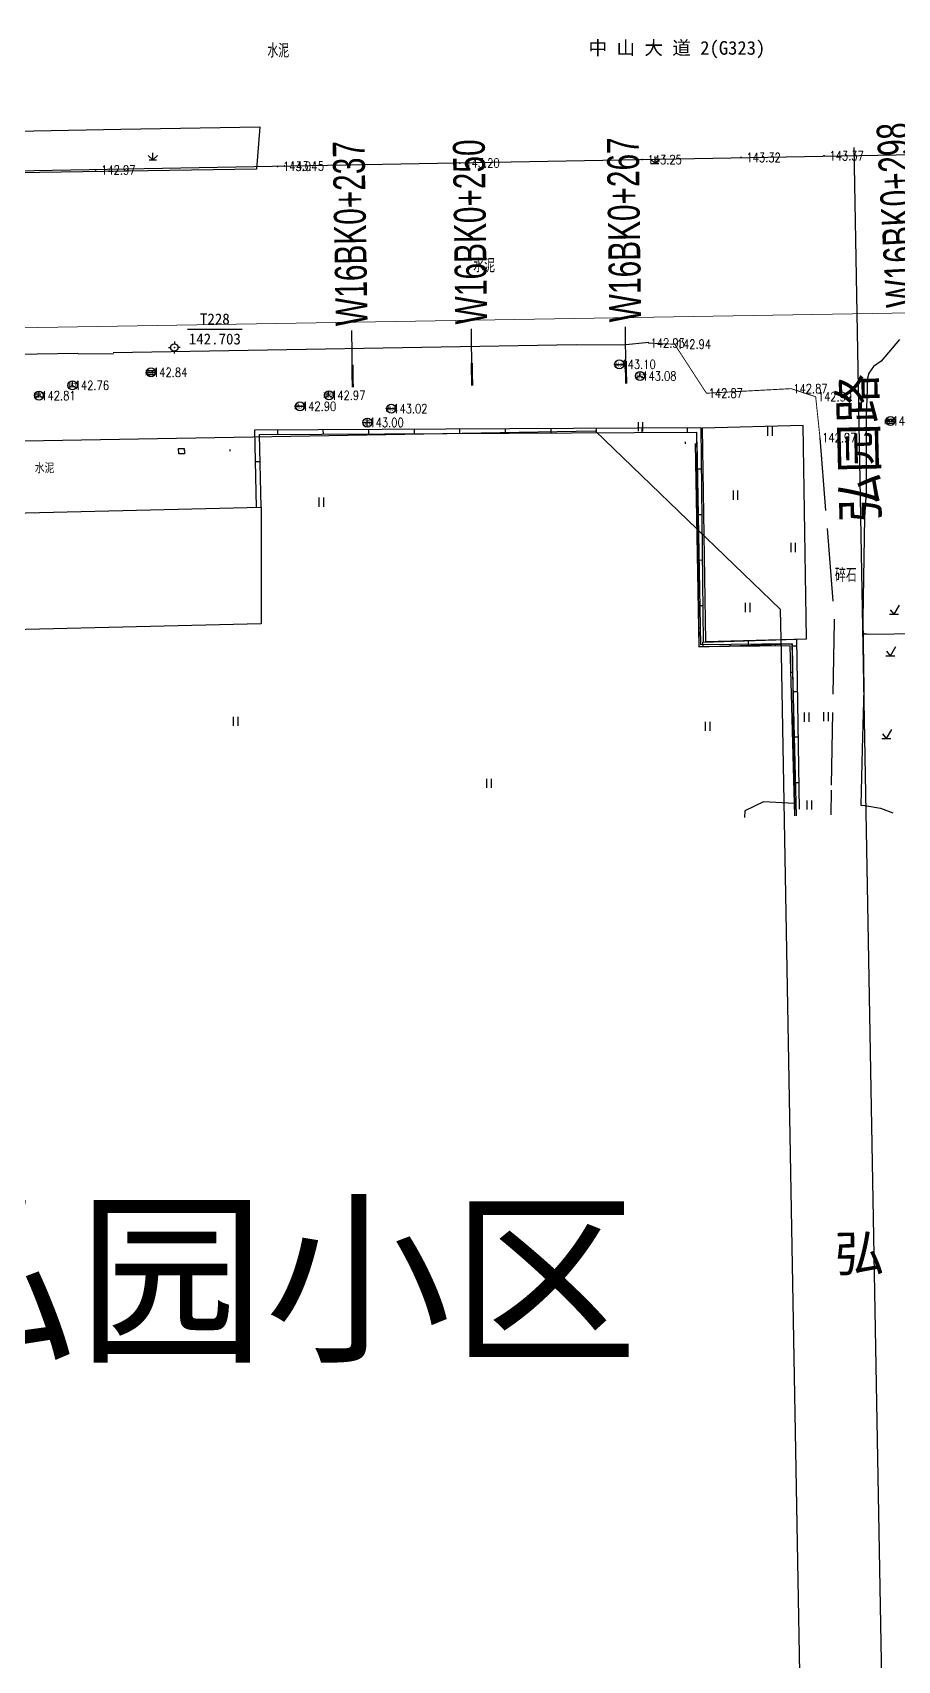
# Model space of a CAD drawing. Extents: x 529262 to 576451, y 2694391 to 2717535.
# Drawn here: x 564978.3 to 565073.3, y 2709490 to 2709668.8 of the extents above; entities that cross this region are included whole.
import ezdxf
from ezdxf.enums import TextEntityAlignment as Align
from ezdxf.xclip import XClip

# ---------------------------------------------------------------- set-up
doc = ezdxf.new("R2010")
doc.units = 0
doc.header["$XCLIPFRAME"] = 0
doc.linetypes.add('X2', pattern=[10, 8, -2])
for name, color, linetype in [('a红线图', 1, 'Continuous'), ('COMPONENT', 8, 'Continuous'), ('DLSS', 4, 'Continuous'), ('DMTZ', 8, 'Continuous'), ('GCD', 8, 'Continuous'), ('GXYZ', 8, 'Continuous'), ('JMD', 8, 'Continuous'), ('KZD', 8, 'Continuous'), ('PP-COM', 7, 'Continuous'), ('RD-中线', 40, 'Continuous'), ('RD-红线', 7, 'Continuous'), ('RD-路名', 7, 'Continuous'), ('ZBTZ', 8, 'Continuous'), ('ZJ', 7, 'Continuous'), ('地块名称', 1, 'Continuous'), ('桩号标注_W16-', 7, 'Continuous')]:
    doc.layers.add(name, color=color, linetype=linetype)
doc.styles.add('HZ', font='rs.shx', dxfattribs={"width": 0.8, "bigfont": 'hztxt.shx'})
doc.styles.add('JieTuHzTxt', font='smsim.shx', dxfattribs={"width": 0.7, "bigfont": 'smfs.shx'})
doc.styles.get("Standard").update_dxf_attribs({"font": '', "height": 2.5, "bigfont": 'smfs.shx'})
doc.styles.add('宋体', font='', dxfattribs={"width": 0.75})
doc.styles.add('等线体', font='simhei.ttf')
doc.styles.add('黑体', font='simhei.ttf')
doc.styles.get('Standard').set_extended_font_data('FangSong_GB2312')
doc.styles.get('宋体').set_extended_font_data('SimSun')
doc.linetypes.add('10421', pattern='A,2,[150,AAA.SHX,S=0.5,R=0,X=0,Y=0.5],1e-11', length=2)
doc.linetypes.add('1161', pattern='A,0,[149,AAA.SHX,S=0.15,R=0,X=0,Y=0],-1.6', length=1.6)

# ---------------------------------------------------------------- blocks, each defined once
blk = doc.blocks.new('A$C19FD0107')
at = {"layer": 'RD-中线', "color": 8, "linetype": 'Continuous'}
blk.add_lwpolyline([(-5280.17, 15276.46), (-7574.88, 15234.77, -0.04855), (-7632.83, 15239.35), (-9762.37, 15617.81)], format="xyb", dxfattribs=at)
at = {"layer": 'RD-中线', "color": 8, "linetype": 'Continuous', "flags": 128}
blk.add_lwpolyline([(-5919.17, 14695.76), (-5929.45, 15265.56)], dxfattribs=at)
at = {"layer": 'RD-红线', "color": 8, "linetype": 'Continuous', "flags": 128}
for points in [[(-6225.27, 15229.78), (-5957.89, 15234.46)], [(-5933.6, 14996.26), (-5937.45, 15209.95), (-5937.54, 15214.82)]]:
    blk.add_lwpolyline(points, dxfattribs=at)
at = {"layer": 'RD-红线', "color": 8, "linetype": 'Continuous'}
blk.add_lwpolyline([(-5937.54, 15214.82), (-5957.89, 15234.46, 0.414054)], format="xyb", dxfattribs=at)
blk = doc.blocks.new('GC200')
at = {"linetype": 'Continuous', "const_width": 0.2, "flags": 128}
blk.add_lwpolyline([(-0.1, 0, 1), (0.1, 0, 1)], format="xyb", close=True, dxfattribs=at)
blk = doc.blocks.new('gc121')
at = {"color": 8}
for p, q in [((-0.5, -1), (-0.5, 1)), ((0.5, -1), (0.5, 1))]:
    blk.add_line(p, q, dxfattribs=at)
blk = doc.blocks.new('gc123')
at = {"color": 8}
for p, q in [((-1, 0), (1, 0)), ((0, 0), (-0.8, 1)), ((0, 0), (1.2, 2))]:
    blk.add_line(p, q, dxfattribs=at)
blk = doc.blocks.new('gc124')
at = {"color": 8}
for p, q in [((-1, 1), (0, 0)), ((-0.8, 0), (0.8, 0)), ((0, 0), (0, 1.6)), ((0, 0), (1, 1))]:
    blk.add_line(p, q, dxfattribs=at)
blk = doc.blocks.new('gc116')
at = {"color": 8}
for p, q in [((-1.3, 0), (-0.8, 0)), ((0, 1.3), (0, 0.8)), ((1.3, 0), (0.8, 0)), ((0, -1.3), (0, -0.8))]:
    blk.add_line(p, q, dxfattribs=at)
blk.add_circle((0, 0), 0.8, dxfattribs=at)
blk.add_point((0, 0), dxfattribs=at)
blk = doc.blocks.new('gcbj0101')
blk.add_line((-1, 0), (1, 0))
blk.add_circle((0, 0), 1)
blk = doc.blocks.new('gcbj0102')
for p, q in [((-1, 0), (1, 0)), ((0, -1), (0, 1))]:
    blk.add_line(p, q)
blk.add_circle((0, 0), 1)
blk = doc.blocks.new('gcbj0103')
for p, q in [((-1, 0), (1, 0)), ((-0.9, 0.43), (0.9, 0.43)), ((-0.88, -0.47), (0.88, -0.47))]:
    blk.add_line(p, q)
blk.add_circle((0, 0), 1)
blk = doc.blocks.new('gcbj0107')
for q in [(-0.87, -0.5), (0, 1), (0.87, -0.5)]:
    blk.add_line((0, 0), q)
blk.add_circle((0, 0), 1)

msp = doc.modelspace()

# ---------------------------------------------------------------- linework, layer by layer
at = {"layer": 'a红线图', "color": 8, "linetype": 'Continuous', "lineweight": 0, "flags": 128}
msp.add_lwpolyline([(564727.349, 2709632.223), (566623.018, 2709663.858)], dxfattribs=at)
msp.add_lwpolyline([(564727.349, 2709632.223), (566623.018, 2709663.858)], dxfattribs=at)
at = {"layer": 'DLSS', "linetype": 'Continuous', "flags": 128}
msp.add_lwpolyline([(564940.207, 2709657.263), (564988.017, 2709658.204), (565003.293, 2709658.445), (565002.92, 2709653.805), (564969.507, 2709653.291), (564968.985, 2709648.516), (564939.689, 2709649.299)], dxfattribs=at)
at = {"layer": 'DLSS', "linetype": 'Continuous', "elevation": 143.087, "flags": 128}
for points in [[(565045.982, 2709634.766), (565043.102, 2709634.467), (565038.018, 2709634.501), (564987.188, 2709633.632)], [(564983.294, 2709633.566), (564938.615, 2709632.802)]]:
    msp.add_lwpolyline(points, dxfattribs=at)
at = {"layer": 'DLSS', "linetype": 'Continuous', "const_width": 0.1, "flags": 128}
msp.add_lwpolyline([(565045.944, 2709634.693), (565048.823, 2709634.57), (565052.316, 2709629.187), (565061.611, 2709629.69), (565064.311, 2709628.802), (565064.785, 2709624.29)], dxfattribs=at)
msp.add_lwpolyline([(565045.944, 2709634.693), (565048.823, 2709634.57), (565052.316, 2709629.187), (565061.611, 2709629.69), (565064.311, 2709628.802), (565064.785, 2709624.29)], dxfattribs=at)
at = {"layer": 'DLSS', "linetype": 'X2'}
msp.add_lwpolyline([(565064.785, 2709624.29), (565066.358, 2709604.122), (565066.012, 2709585.567), (565065.993, 2709582.884)], dxfattribs=at)
at = {"layer": 'DMTZ', "linetype": '10421', "flags": 128}
for points, elevation in [([(565073.497, 2709635.103), (565071.515, 2709632.722), (565070.678, 2709632.119), (565070.142, 2709631.382), (565069.96, 2709630.679), (565069.979, 2709629.621), (565069.851, 2709626.613), (565069.865, 2709618.336), (565069.69, 2709615.577), (565069.502, 2709604.386), (565069.581, 2709596.685), (565069.414, 2709590.09), (565069.276, 2709583.941)], 142.555), ([(565069.276, 2709583.941), (565069.705, 2709583.894), (565071.416, 2709583.61), (565072.775, 2709583.092)], 143.935)]:
    msp.add_lwpolyline(points, dxfattribs=dict(at, elevation=elevation))
at = {"layer": 'JMD', "linetype": 'Continuous'}
for p, q in [((565005.255, 2709624.67), (565005.253, 2709625.17)), ((565010.255, 2709624.696), (565010.253, 2709625.196)), ((565015.255, 2709624.721), (565015.253, 2709625.221)), ((565020.255, 2709624.746), (565020.253, 2709625.246)), ((565025.255, 2709624.772), (565025.253, 2709625.272)), ((565030.255, 2709624.797), (565030.253, 2709625.297)), ((565035.255, 2709624.823), (565035.253, 2709625.323)), ((565040.255, 2709624.848), (565040.252, 2709625.348)), ((565045.255, 2709624.874), (565045.252, 2709625.374)), ((565050.255, 2709624.899), (565050.252, 2709625.399)), ((564994.994, 2709622.927), (564994.997, 2709622.727)), ((564999.993, 2709623.01), (564999.997, 2709622.81)), ((565049.986, 2709623.842), (565049.99, 2709623.642)), ((565051.308, 2709623.363, 143.935), (565051.108, 2709623.359, 143.935)), ((565003.324, 2709621.658), (565002.824, 2709621.647)), ((565051.26, 2709620.864), (565051.76, 2709620.87)), ((565051.398, 2709618.364, 143.935), (565051.198, 2709618.36, 143.935)), ((565051.316, 2709615.864), (565051.816, 2709615.87)), ((565051.487, 2709613.364, 143.935), (565051.287, 2709613.361, 143.935)), ((565051.373, 2709610.865), (565051.873, 2709610.87)), ((565051.576, 2709608.365, 143.935), (565051.376, 2709608.362, 143.935)), ((565051.429, 2709605.865), (565051.929, 2709605.871)), ((565051.665, 2709603.366, 143.935), (565051.466, 2709603.362, 143.935)), ((565051.955, 2709601.354), (565051.939, 2709601.854)), ((565054.874, 2709601.578, 143.935), (565054.876, 2709601.378, 143.935)), ((565056.952, 2709601.508), (565056.937, 2709602.008)), ((565059.874, 2709601.634, 143.935), (565059.876, 2709601.434, 143.935)), ((565061.723, 2709601.425), (565062.223, 2709601.432)), ((565061.801, 2709598.502, 143.935), (565061.602, 2709598.497, 143.935)), ((565061.798, 2709596.425), (565062.298, 2709596.433)), ((565061.931, 2709593.504, 143.935), (565061.731, 2709593.499, 143.935)), ((565061.873, 2709591.426), (565062.373, 2709591.433)), ((565062.061, 2709588.506, 143.935), (565061.861, 2709588.5, 143.935)), ((565061.948, 2709586.426), (565062.448, 2709586.434)), ((565062.191, 2709583.507, 143.935), (565061.991, 2709583.502, 143.935))]:
    msp.add_line(p, q, dxfattribs=at)
at = {"layer": 'JMD', "linetype": 'Continuous', "flags": 128}
for points in [[(565051.861, 2709625.343), (565052.23, 2709601.902), (565063.292, 2709602.197), (565062.923, 2709625.638)], [(564994.991, 2709623.109), (564995.002, 2709622.522), (564994.377, 2709622.511), (564994.366, 2709623.098)], [(564953.23, 2709615.462), (565003.434, 2709616.659), (565003.434, 2709603.861), (564953.23, 2709602.664)]]:
    msp.add_lwpolyline(points, close=True, dxfattribs=at)
for points in [[(565002.934, 2709616.648), (565002.747, 2709625.157), (565051.709, 2709625.407), (565051.974, 2709601.855), (565062.212, 2709602.171), (565062.491, 2709583.51)], [(565003.434, 2709616.659), (565003.258, 2709624.66), (565051.215, 2709624.904), (565051.48, 2709601.34), (565061.719, 2709601.655), (565061.991, 2709583.502)]]:
    msp.add_lwpolyline(points, dxfattribs=at)
at = {"layer": 'JMD', "linetype": 'Continuous', "elevation": 143.935, "flags": 128}
for points in [[(565062.211, 2709582.769), (565061.719, 2709601.655), (565051.698, 2709601.542), (565051.3, 2709623.864)], [(565062.011, 2709582.763), (565061.525, 2709601.453), (565051.502, 2709601.34), (565051.103, 2709623.661)]]:
    msp.add_lwpolyline(points, dxfattribs=at)
at = {"layer": 'KZD', "linetype": 'Continuous'}
msp.add_line((564995.345, 2709636.236), (565001.345, 2709636.236), dxfattribs=at)
at = {"layer": 'ZBTZ', "linetype": '1161', "flags": 128}
for points, elevation in [([(564983.321, 2709633.504), (564987.228, 2709633.551)], 142.651), ([(565061.975, 2709584.136), (565058.587, 2709584.313), (565056.518, 2709583.324), (565056.486, 2709582.594)], 143.935)]:
    msp.add_lwpolyline(points, dxfattribs=dict(at, elevation=elevation))
at = {"layer": 'ZBTZ', "linetype": '1161'}
msp.add_lwpolyline([(565069.455, 2709602.833), (565070.142, 2709602.737)], dxfattribs=at)
at = {"layer": 'ZBTZ', "linetype": 'Continuous'}
msp.add_lwpolyline([(565069.519, 2709602.731), (565076.307, 2709602.797), (565084.676, 2709602), (565092.904, 2709601.04)], dxfattribs=at)
at = {"layer": '桩号标注_W16-'}
for p, q in [((565043.482, 2709631.491), (565043.414, 2709636.49)), ((565013.463, 2709631.081), (565013.378, 2709636.08)), ((565026.573, 2709631.26), (565026.505, 2709636.259))]:
    msp.add_line(p, q, dxfattribs=at)
at = {"layer": '桩号标注_W16-', "const_width": 0.25}
for points in [[(565043.465, 2709632.741), (565043.499, 2709630.241)], [(565013.442, 2709632.331), (565013.485, 2709629.831)], [(565026.556, 2709632.51), (565026.59, 2709630.01)]]:
    msp.add_lwpolyline(points, dxfattribs=at)

# ---------------------------------------------------------------- block references
at = {"layer": 'COMPONENT', "linetype": 'Continuous', "xscale": 0.5, "yscale": 0.5}
for name, p in [('gcbj0101', (565042.762, 2709632.358)), ('gcbj0103', (564991.33, 2709631.477)), ('gcbj0107', (565045.029, 2709631.079)), ('gcbj0107', (564979.047, 2709628.923)), ('gcbj0107', (564982.715, 2709630.042)), ('gcbj0107', (565010.866, 2709628.953)), ('gcbj0101', (565007.683, 2709627.754)), ('gcbj0101', (565017.708, 2709627.496)), ('gcbj0102', (565015.075, 2709625.964)), ('gcbj0103', (565072.522, 2709626.134))]:
    msp.add_blockref(name, p, dxfattribs=at)
at = {"layer": 'GCD', "linetype": 'Continuous'}
ref = msp.add_blockref('GC200', (565005.222, 2709654.102, 143.041), dxfattribs=dict(at, xscale=0.5, yscale=0.5, zscale=0.5))
ref.add_attrib('height', '143.04', dxfattribs={"linetype": 'Continuous', "height": 1, "style": 'HZ', "width": 0.8}).set_placement((565005.822, 2709654.102, 143.041), align=Align.MIDDLE_LEFT)
ref = msp.add_blockref('GC200', (565005.964, 2709654.144, 143.149), dxfattribs=dict(at, xscale=0.5, yscale=0.5, zscale=0.5))
ref.add_attrib('height', '143.15', dxfattribs={"linetype": 'Continuous', "height": 1, "style": 'HZ', "width": 0.8}).set_placement((565006.564, 2709654.144, 143.149), align=Align.MIDDLE_LEFT)
ref = msp.add_blockref('GC200', (565025.242, 2709654.474, 143.2), dxfattribs=dict(at, xscale=0.5, yscale=0.5, zscale=0.5))
ref.add_attrib('height', '143.20', dxfattribs={"linetype": 'Continuous', "height": 1, "style": 'HZ', "width": 0.8}).set_placement((565025.842, 2709654.474, 143.2), align=Align.MIDDLE_LEFT)
ref = msp.add_blockref('GC200', (565045.248, 2709654.851, 143.25), dxfattribs=dict(at, xscale=0.5, yscale=0.5, zscale=0.5))
ref.add_attrib('height', '143.25', dxfattribs={"linetype": 'Continuous', "height": 1, "style": 'HZ', "width": 0.8}).set_placement((565045.848, 2709654.851, 143.25), align=Align.MIDDLE_LEFT)
ref = msp.add_blockref('GC200', (565056.114, 2709655.076, 143.315), dxfattribs=dict(at, xscale=0.5, yscale=0.5, zscale=0.5))
ref.add_attrib('height', '143.32', dxfattribs={"linetype": 'Continuous', "height": 1, "style": 'HZ', "width": 0.8}).set_placement((565056.714, 2709655.076, 143.315), align=Align.MIDDLE_LEFT)
ref = msp.add_blockref('GC200', (565065.226, 2709655.266, 143.37), dxfattribs=dict(at, xscale=0.5, yscale=0.5, zscale=0.5))
ref.add_attrib('height', '143.37', dxfattribs={"linetype": 'Continuous', "height": 1, "style": 'HZ', "width": 0.8}).set_placement((565065.826, 2709655.266, 143.37), align=Align.MIDDLE_LEFT)
ref = msp.add_blockref('GC200', (564985.261, 2709653.711, 142.97), dxfattribs=dict(at, xscale=0.5, yscale=0.5, zscale=0.5))
ref.add_attrib('height', '142.97', dxfattribs={"linetype": 'Continuous', "height": 1, "style": 'HZ', "width": 0.8}).set_placement((564985.861, 2709653.711, 142.97), align=Align.MIDDLE_LEFT)
ref = msp.add_blockref('GC200', (565045.94, 2709634.696, 142.93), dxfattribs=dict(at, xscale=0.1999999999534339, yscale=0.1999999999534339, zscale=0.1999999999534339))
ref.add_attrib('height', '142.93', dxfattribs={"linetype": 'Continuous', "height": 1, "style": 'HZ', "width": 0.8}).set_placement((565046.18, 2709634.696, 142.93), align=Align.MIDDLE_LEFT)
ref = msp.add_blockref('GC200', (565045.94, 2709634.696, 142.93), dxfattribs=dict(at, xscale=0.1999999999534339, yscale=0.1999999999534339, zscale=0.1999999999534339))
ref.add_attrib('height', '142.93', dxfattribs={"linetype": 'Continuous', "height": 1, "style": 'HZ', "width": 0.8}).set_placement((565046.18, 2709634.696, 142.93), align=Align.MIDDLE_LEFT)
ref = msp.add_blockref('GC200', (565048.819, 2709634.573, 142.941), dxfattribs=dict(at, xscale=0.1999999999534339, yscale=0.1999999999534339, zscale=0.1999999999534339))
ref.add_attrib('height', '142.94', dxfattribs={"linetype": 'Continuous', "height": 1, "style": 'HZ', "width": 0.8}).set_placement((565049.059, 2709634.573, 142.941), align=Align.MIDDLE_LEFT)
ref = msp.add_blockref('GC200', (565048.819, 2709634.573, 142.941), dxfattribs=dict(at, xscale=0.1999999999534339, yscale=0.1999999999534339, zscale=0.1999999999534339))
ref.add_attrib('height', '142.94', dxfattribs={"linetype": 'Continuous', "height": 1, "style": 'HZ', "width": 0.8}).set_placement((565049.059, 2709634.573, 142.941), align=Align.MIDDLE_LEFT)
ref = msp.add_blockref('GC200', (565042.737, 2709632.363, 143.103), dxfattribs=dict(at, xscale=0.1999999999534339, yscale=0.1999999999534339, zscale=0.1999999999534339))
ref.add_attrib('height', '143.10', dxfattribs={"linetype": 'Continuous', "height": 1, "style": 'HZ', "width": 0.8}).set_placement((565042.977, 2709632.363, 143.103), align=Align.MIDDLE_LEFT)
ref = msp.add_blockref('GC200', (565042.737, 2709632.363, 143.103), dxfattribs=dict(at, xscale=0.1999999999534339, yscale=0.1999999999534339, zscale=0.1999999999534339))
ref.add_attrib('height', '143.10', dxfattribs={"linetype": 'Continuous', "height": 1, "style": 'HZ', "width": 0.8}).set_placement((565042.977, 2709632.363, 143.103), align=Align.MIDDLE_LEFT)
ref = msp.add_blockref('GC200', (564991.31, 2709631.479, 142.84), dxfattribs=dict(at, xscale=0.1999999999534339, yscale=0.1999999999534339, zscale=0.1999999999534339))
ref.add_attrib('height', '142.84', dxfattribs={"linetype": 'Continuous', "height": 1, "style": 'HZ', "width": 0.8}).set_placement((564991.55, 2709631.479, 142.84), align=Align.MIDDLE_LEFT)
ref = msp.add_blockref('GC200', (564991.31, 2709631.479, 142.84), dxfattribs=dict(at, xscale=0.1999999999534339, yscale=0.1999999999534339, zscale=0.1999999999534339))
ref.add_attrib('height', '142.84', dxfattribs={"linetype": 'Continuous', "height": 1, "style": 'HZ', "width": 0.8}).set_placement((564991.55, 2709631.479, 142.84), align=Align.MIDDLE_LEFT)
ref = msp.add_blockref('GC200', (565045.023, 2709631.081, 143.076), dxfattribs=dict(at, xscale=0.1999999999534339, yscale=0.1999999999534339, zscale=0.1999999999534339))
ref.add_attrib('height', '143.08', dxfattribs={"linetype": 'Continuous', "height": 1, "style": 'HZ', "width": 0.8}).set_placement((565045.263, 2709631.081, 143.076), align=Align.MIDDLE_LEFT)
ref = msp.add_blockref('GC200', (565045.023, 2709631.081, 143.076), dxfattribs=dict(at, xscale=0.1999999999534339, yscale=0.1999999999534339, zscale=0.1999999999534339))
ref.add_attrib('height', '143.08', dxfattribs={"linetype": 'Continuous', "height": 1, "style": 'HZ', "width": 0.8}).set_placement((565045.263, 2709631.081, 143.076), align=Align.MIDDLE_LEFT)
ref = msp.add_blockref('GC200', (564979.04, 2709628.927, 142.813), dxfattribs=dict(at, xscale=0.1999999999534339, yscale=0.1999999999534339, zscale=0.1999999999534339))
ref.add_attrib('height', '142.81', dxfattribs={"linetype": 'Continuous', "height": 1, "style": 'HZ', "width": 0.8}).set_placement((564979.28, 2709628.927, 142.813), align=Align.MIDDLE_LEFT)
ref = msp.add_blockref('GC200', (564979.04, 2709628.927, 142.813), dxfattribs=dict(at, xscale=0.1999999999534339, yscale=0.1999999999534339, zscale=0.1999999999534339))
ref.add_attrib('height', '142.81', dxfattribs={"linetype": 'Continuous', "height": 1, "style": 'HZ', "width": 0.8}).set_placement((564979.28, 2709628.927, 142.813), align=Align.MIDDLE_LEFT)
ref = msp.add_blockref('GC200', (564982.713, 2709630.043, 142.757), dxfattribs=dict(at, xscale=0.1999999999534339, yscale=0.1999999999534339, zscale=0.1999999999534339))
ref.add_attrib('height', '142.76', dxfattribs={"linetype": 'Continuous', "height": 1, "style": 'HZ', "width": 0.8}).set_placement((564982.953, 2709630.043, 142.757), align=Align.MIDDLE_LEFT)
ref = msp.add_blockref('GC200', (564982.713, 2709630.043, 142.757), dxfattribs=dict(at, xscale=0.1999999999534339, yscale=0.1999999999534339, zscale=0.1999999999534339))
ref.add_attrib('height', '142.76', dxfattribs={"linetype": 'Continuous', "height": 1, "style": 'HZ', "width": 0.8}).set_placement((564982.953, 2709630.043, 142.757), align=Align.MIDDLE_LEFT)
ref = msp.add_blockref('GC200', (565010.861, 2709628.952, 142.969), dxfattribs=dict(at, xscale=0.1999999999534339, yscale=0.1999999999534339, zscale=0.1999999999534339))
ref.add_attrib('height', '142.97', dxfattribs={"linetype": 'Continuous', "height": 1, "style": 'HZ', "width": 0.8}).set_placement((565011.101, 2709628.952, 142.969), align=Align.MIDDLE_LEFT)
ref = msp.add_blockref('GC200', (565010.861, 2709628.952, 142.969), dxfattribs=dict(at, xscale=0.1999999999534339, yscale=0.1999999999534339, zscale=0.1999999999534339))
ref.add_attrib('height', '142.97', dxfattribs={"linetype": 'Continuous', "height": 1, "style": 'HZ', "width": 0.8}).set_placement((565011.101, 2709628.952, 142.969), align=Align.MIDDLE_LEFT)
ref = msp.add_blockref('GC200', (565052.312, 2709629.19, 142.87), dxfattribs=dict(at, xscale=0.1999999999534339, yscale=0.1999999999534339, zscale=0.1999999999534339))
ref.add_attrib('height', '142.87', dxfattribs={"linetype": 'Continuous', "height": 1, "style": 'HZ', "width": 0.8}).set_placement((565052.552, 2709629.19, 142.87), align=Align.MIDDLE_LEFT)
ref = msp.add_blockref('GC200', (565052.312, 2709629.19, 142.87), dxfattribs=dict(at, xscale=0.1999999999534339, yscale=0.1999999999534339, zscale=0.1999999999534339))
ref.add_attrib('height', '142.87', dxfattribs={"linetype": 'Continuous', "height": 1, "style": 'HZ', "width": 0.8}).set_placement((565052.552, 2709629.19, 142.87), align=Align.MIDDLE_LEFT)
ref = msp.add_blockref('GC200', (565061.607, 2709629.693, 142.869), dxfattribs=dict(at, xscale=0.1999999999534339, yscale=0.1999999999534339, zscale=0.1999999999534339))
ref.add_attrib('height', '142.87', dxfattribs={"linetype": 'Continuous', "height": 1, "style": 'HZ', "width": 0.8}).set_placement((565061.847, 2709629.693, 142.869), align=Align.MIDDLE_LEFT)
ref = msp.add_blockref('GC200', (565061.607, 2709629.693, 142.869), dxfattribs=dict(at, xscale=0.1999999999534339, yscale=0.1999999999534339, zscale=0.1999999999534339))
ref.add_attrib('height', '142.87', dxfattribs={"linetype": 'Continuous', "height": 1, "style": 'HZ', "width": 0.8}).set_placement((565061.847, 2709629.693, 142.869), align=Align.MIDDLE_LEFT)
ref = msp.add_blockref('GC200', (565064.307, 2709628.805, 142.987), dxfattribs=dict(at, xscale=0.1999999999534339, yscale=0.1999999999534339, zscale=0.1999999999534339))
ref.add_attrib('height', '142.99', dxfattribs={"linetype": 'Continuous', "height": 1, "style": 'HZ', "width": 0.8}).set_placement((565064.547, 2709628.805, 142.987), align=Align.MIDDLE_LEFT)
ref = msp.add_blockref('GC200', (565064.307, 2709628.805, 142.987), dxfattribs=dict(at, xscale=0.1999999999534339, yscale=0.1999999999534339, zscale=0.1999999999534339))
ref.add_attrib('height', '142.99', dxfattribs={"linetype": 'Continuous', "height": 1, "style": 'HZ', "width": 0.8}).set_placement((565064.547, 2709628.805, 142.987), align=Align.MIDDLE_LEFT)
ref = msp.add_blockref('GC200', (565007.661, 2709627.755, 142.899), dxfattribs=dict(at, xscale=0.1999999999534339, yscale=0.1999999999534339, zscale=0.1999999999534339))
ref.add_attrib('height', '142.90', dxfattribs={"linetype": 'Continuous', "height": 1, "style": 'HZ', "width": 0.8}).set_placement((565007.901, 2709627.755, 142.899), align=Align.MIDDLE_LEFT)
ref = msp.add_blockref('GC200', (565007.661, 2709627.755, 142.899), dxfattribs=dict(at, xscale=0.1999999999534339, yscale=0.1999999999534339, zscale=0.1999999999534339))
ref.add_attrib('height', '142.90', dxfattribs={"linetype": 'Continuous', "height": 1, "style": 'HZ', "width": 0.8}).set_placement((565007.901, 2709627.755, 142.899), align=Align.MIDDLE_LEFT)
ref = msp.add_blockref('GC200', (565017.685, 2709627.5, 143.021), dxfattribs=dict(at, xscale=0.1999999999534339, yscale=0.1999999999534339, zscale=0.1999999999534339))
ref.add_attrib('height', '143.02', dxfattribs={"linetype": 'Continuous', "height": 1, "style": 'HZ', "width": 0.8}).set_placement((565017.925, 2709627.5, 143.021), align=Align.MIDDLE_LEFT)
ref = msp.add_blockref('GC200', (565017.685, 2709627.5, 143.021), dxfattribs=dict(at, xscale=0.1999999999534339, yscale=0.1999999999534339, zscale=0.1999999999534339))
ref.add_attrib('height', '143.02', dxfattribs={"linetype": 'Continuous', "height": 1, "style": 'HZ', "width": 0.8}).set_placement((565017.925, 2709627.5, 143.021), align=Align.MIDDLE_LEFT)
ref = msp.add_blockref('GC200', (565015.068, 2709625.972, 142.999), dxfattribs=dict(at, xscale=0.1999999999534339, yscale=0.1999999999534339, zscale=0.1999999999534339))
ref.add_attrib('height', '143.00', dxfattribs={"linetype": 'Continuous', "height": 1, "style": 'HZ', "width": 0.8}).set_placement((565015.308, 2709625.972, 142.999), align=Align.MIDDLE_LEFT)
ref = msp.add_blockref('GC200', (565015.068, 2709625.972, 142.999), dxfattribs=dict(at, xscale=0.1999999999534339, yscale=0.1999999999534339, zscale=0.1999999999534339))
ref.add_attrib('height', '143.00', dxfattribs={"linetype": 'Continuous', "height": 1, "style": 'HZ', "width": 0.8}).set_placement((565015.308, 2709625.972, 142.999), align=Align.MIDDLE_LEFT)
ref = msp.add_blockref('GC200', (565072.503, 2709626.136, 142.968), dxfattribs=dict(at, xscale=0.1999999999534339, yscale=0.1999999999534339, zscale=0.1999999999534339))
ref.add_attrib('height', '142.97', dxfattribs={"linetype": 'Continuous', "height": 1, "style": 'HZ', "width": 0.8}).set_placement((565072.743, 2709626.136, 142.968), align=Align.MIDDLE_LEFT)
ref = msp.add_blockref('GC200', (565072.503, 2709626.136, 142.968), dxfattribs=dict(at, xscale=0.1999999999534339, yscale=0.1999999999534339, zscale=0.1999999999534339))
ref.add_attrib('height', '142.97', dxfattribs={"linetype": 'Continuous', "height": 1, "style": 'HZ', "width": 0.8}).set_placement((565072.743, 2709626.136, 142.968), align=Align.MIDDLE_LEFT)
ref = msp.add_blockref('GC200', (565064.781, 2709624.293, 142.971), dxfattribs=dict(at, xscale=0.1999999999534339, yscale=0.1999999999534339, zscale=0.1999999999534339))
ref.add_attrib('height', '142.97', dxfattribs={"linetype": 'Continuous', "height": 1, "style": 'HZ', "width": 0.8}).set_placement((565065.021, 2709624.293, 142.971), align=Align.MIDDLE_LEFT)
ref = msp.add_blockref('GC200', (565064.781, 2709624.293, 142.971), dxfattribs=dict(at, xscale=0.1999999999534339, yscale=0.1999999999534339, zscale=0.1999999999534339))
ref.add_attrib('height', '142.97', dxfattribs={"linetype": 'Continuous', "height": 1, "style": 'HZ', "width": 0.8}).set_placement((565065.021, 2709624.293, 142.971), align=Align.MIDDLE_LEFT)
at = {"layer": 'KZD', "linetype": 'Continuous', "xscale": 0.5, "yscale": 0.5, "zscale": 0.5}
msp.add_blockref('gc116', (564993.895, 2709634.207, 142.703), dxfattribs=at)
at = {"layer": 'PP-COM'}
ref = msp.add_blockref('A$C19FD0107', (570997.993, 2694390.603), dxfattribs=at)
XClip(ref).set_block_clipping_path([(-9366.4383134884, 14428.6043910822), (-3328.4480743363, 17452.7484863754)])
at = {"layer": 'ZBTZ', "linetype": 'Continuous', "xscale": 0.5, "yscale": 0.5}
for name, p in [('gc124', (564991.533, 2709654.807)), ('gc124', (565046.688, 2709654.404)), ('gc121', (565045.099, 2709625.508)), ('gc121', (565059.325, 2709625.002)), ('gc121', (565055.522, 2709617.988)), ('gc121', (565010.059, 2709617.223)), ('gc121', (565061.86, 2709612.242)), ('gc121', (565056.874, 2709605.651)), ('gc123', (565072.914, 2709604.907)), ('gc123', (565072.516, 2709600.35)), ('gc121', (565000.646, 2709593.136)), ('gc121', (565063.344, 2709593.599)), ('gc121', (565065.452, 2709593.653)), ('gc121', (565052.459, 2709592.592)), ('gc123', (565072.073, 2709591.265)), ('gc121', (565028.47, 2709586.335)), ('gc121', (565063.634, 2709583.965))]:
    msp.add_blockref(name, p, dxfattribs=at)

# ---------------------------------------------------------------- texts
at = {"layer": 'GXYZ', "linetype": 'Continuous', "style": '宋体'}
for s, p in [('雨水', (564991.332, 2709631.436)), ('供水', (565042.789, 2709632.332)), ('电力', (565045.073, 2709631.129)), ('通信', (564979.091, 2709628.974)), ('电力', (564982.759, 2709630.092)), ('通信', (565010.91, 2709629.003)), ('供水', (565007.71, 2709627.727)), ('供水', (565017.734, 2709627.47)), ('污', (565015.075, 2709625.958)), ('雨水', (565072.525, 2709626.093))]:
    msp.add_text(s, height=0.5, dxfattribs=at).set_placement(p, align=Align.MIDDLE)
at = {"layer": 'KZD', "linetype": 'Continuous', "style": '等线体'}
for s, p in [('T228', (564998.345, 2709637.336)), ('142.703', (564998.345, 2709635.136))]:
    msp.add_text(s, height=1.2, dxfattribs=at).set_placement(p, align=Align.MIDDLE)
at = {"layer": 'RD-路名', "color": 7, "style": '黑体'}
for s, rotation, p in [('弘园路', 91.30512, (565068.958, 2709623.152)), ('弘', 1.30936, (565069.111, 2709534.716))]:
    msp.add_text(s, height=4, rotation=rotation, dxfattribs=at).set_placement(p, align=Align.MIDDLE)
at = {"layer": 'ZJ', "color": 8, "linetype": 'Continuous', "style": 'HZ', "width": 0.8}
for s, height, p in [('水泥', 1.5, (565005.305, 2709666.887)), ('水泥', 1.5, (565027.908, 2709643.295)), ('水泥', 1, (564979.65, 2709621.018)), ('碎石', 1.5, (565067.624, 2709609.286))]:
    msp.add_text(s, height=height, dxfattribs=at).set_placement(p, align=Align.MIDDLE)
at = {"layer": 'ZJ', "color": 8, "linetype": 'Continuous', "style": '等线体'}
msp.add_text('中 山 大 道 2(G323)', height=1.5, dxfattribs=at).set_placement((565049.072, 2709667.034), align=Align.MIDDLE)
at = {"layer": '地块名称', "color": 1}
msp.add_text('沁弘园小区', height=15, dxfattribs=at).set_placement((564942.454, 2709524.341))
at = {"layer": '桩号标注_W16-', "style": 'JieTuHzTxt', "width": 0.7}
for s, rotation, p in [('W16BK0+298', 93.06205, (565073.806, 2709638.621)), ('W16BK0+237', 90.9793, (565013.369, 2709636.58)), ('W16BK0+250', 90.78218, (565026.498, 2709636.759)), ('W16BK0+267', 90.78218, (565043.407, 2709636.99))]:
    msp.add_text(s, height=3.5, rotation=rotation, dxfattribs=at).set_placement(p, align=Align.MIDDLE_LEFT)

doc.saveas('drawing.dxf')
